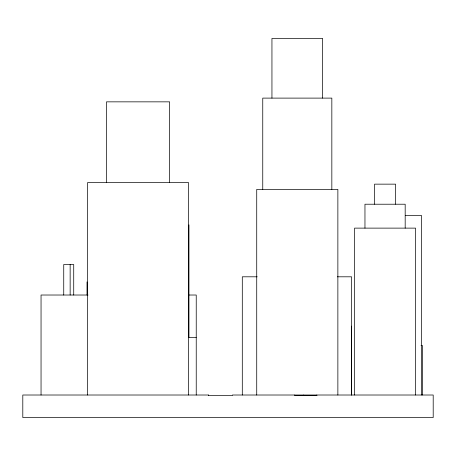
<?xml version="1.0" encoding="UTF-8"?>
<svg xmlns="http://www.w3.org/2000/svg" width="456" height="456" viewBox="0 0 456 456"><rect width="100%" height="100%" fill="white"/><g stroke="black" fill="none" stroke-linecap="round" stroke-linejoin="round"><path stroke-width="0.68" d="M405.35 215.346L421.367 215.346L421.367 395.01M257.195 276.803L242.296 276.803L242.296 395.01M337.372 276.803L351.565 276.803L351.565 395.01M88.031 295.021L41.046 295.021L41.046 395.01M188.408 295.021L196.234 295.021L196.234 395.01M188.419 337.343L196.234 337.343M421.042 345.454L422.376 345.454L422.376 395.01M316.926 395.643L294.73 395.643L294.73 395.01M415.558 395.01L415.558 228.12L354.586 228.12L354.586 395.01M405.179 228.12L405.179 204.22L364.96 204.22L364.96 228.12M395.591 204.22L395.591 184.15L374.553 184.15L374.553 204.22M351.422 326.12L351.422 395.01M337.867 395.01L337.867 189.4L256.728 189.4L256.728 395.01M331.837 189.4L331.837 98.108L262.753 98.108L262.753 189.4M322.648 98.108L322.648 38.447L271.947 38.447L271.947 98.108M316.772 395.01L316.772 395.643M303.747 395.01L303.747 395.643M188.949 224.865L188.949 337.343M188.567 395.01L188.567 182.6L87.558 182.6L87.558 395.01M169.638 182.6L169.638 101.848L106.487 101.848L106.487 182.6M87.022 281.905L87.022 295.021M73.724 295.021L73.724 264.514L63.737 264.514L63.737 295.021M70.15 264.514L70.15 295.021M208.449 395.01L22.8 395.01L22.8 417.553L433.2 417.553L433.2 395.01L232.412 395.01L232.412 395.643L208.449 395.643L208.449 395.01"/></g></svg>
